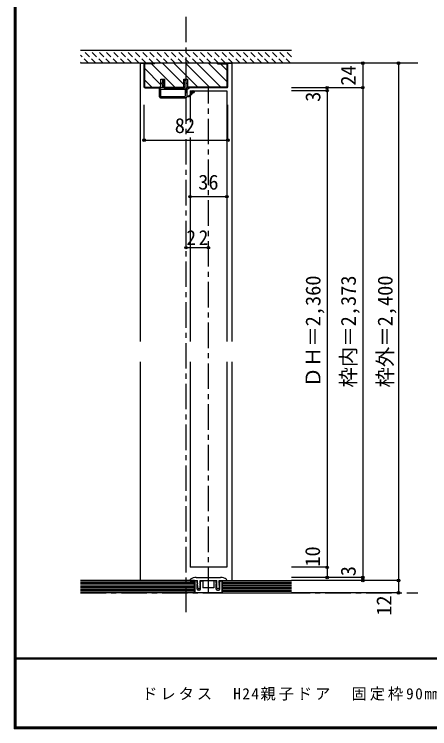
# Model space of a CAD drawing. Units: millimetres at full size, sheet at 1:5; details may follow other scales. Extents: x -973 to 977, y -718 to 696.
# Drawn here: x -973 to -566, y -701 to 0 of the extents above; entities that cross this region are included whole.
import ezdxf
from ezdxf.enums import TextEntityAlignment as Align

# ---------------------------------------------------------------- set-up
doc = ezdxf.new("R2010")
doc.units = ezdxf.units.MM
doc.header["$LTSCALE"] = 5
doc.header["$PDMODE"] = 32
doc.header["$PDSIZE"] = 2.5
doc.linetypes.add('CHAIN1', pattern=[8, 5, -1, 1, -1])
doc.linetypes.add('DASHED1', pattern=[1.8, 1.2, -0.6])
for name, color, linetype in [('0-0_補助線', 7, 'Continuous'), ('0-1_通り芯', 4, 'CHAIN1'), ('0-3_仕上げ', 7, 'Continuous'), ('0-4_枠', 3, 'Continuous'), ('0-6_扉', 6, 'Continuous'), ('0-7_金物', 7, 'Continuous'), ('0-B_寸法', 4, 'Continuous'), ('0-C_ハッチ', 4, 'DASHED1'), ('F-1_枠', 6, 'Continuous'), ('F-A_文字', 7, 'Continuous')]:
    doc.layers.add(name, color=color, linetype=linetype)
doc.styles.add('ＭＳ ゴシック', font='')
doc.styles.get('ＭＳ ゴシック').set_extended_font_data('MS Gothic')

# ---------------------------------------------------------------- blocks, each defined once
blk = doc.blocks.new('2')
at = {"layer": '0-0_補助線'}
for p, q in [((-9.846, -9.622), (-9.846, 15.078)), ((-8.846, 16.078), (0.354, 16.078)), ((-8.846, 15.878), (0.637, 15.878)), ((-8.446, 14.378), (-8.446, -8.922)), ((-8.146, 14.678), (-1.546, 14.678)), ((-1.246, 14.378), (-1.246, -8.922)), ((0.154, 11.653), (2.154, 11.653)), ((0.154, 11.653), (0.154, -8.497)), ((2.154, 10.953), (2.154, 11.653)), ((3.154, 11.653), (2.512, 10.83)), ((3.154, 11.653), (6.154, 11.653)), ((4.154, 13.753), (4.154, 13.053)), ((5.154, 13.053), (4.512, 13.876)), ((7.154, 13.053), (5.154, 13.053)), ((6.154, 10.953), (6.154, 11.653)), ((7.558, 12.258), (6.516, 10.835)), ((-1.48, -10.622), (-8.846, -10.622)), ((-1.546, -9.222), (-8.146, -9.222)), ((-1.189, -10.85), (-0.732, -12.694)), ((0.354, -12.922), (-0.441, -12.922)), ((0.154, -8.497), (2.154, -8.497)), ((4.154, -9.897), (0.154, -9.897)), ((0.154, -9.897), (0.154, -10.622)), ((0.154, -10.622), (0.645, -12.548)), ((2.154, -7.797), (2.154, -8.497)), ((3.154, -8.497), (2.512, -7.674)), ((3.154, -8.497), (6.154, -8.497)), ((4.154, -10.597), (4.154, -9.897)), ((5.154, -9.897), (4.512, -10.72)), ((7.154, -9.897), (5.154, -9.897)), ((6.154, -7.797), (6.154, -8.497)), ((7.558, -9.101), (6.516, -7.679))]:
    blk.add_line(p, q, dxfattribs=at)
for points in [[(-9.646, 15.078), (-9.646, -9.622), (-9.846, -9.622)], [(4.154, 13.053), (0.154, 13.053), (0.649, 15.723)]]:
    blk.add_lwpolyline(points, dxfattribs=at)
for centre, radius, start, end in [((-8.846, 15.078), 1, 90, 180), ((-8.846, 15.078), 0.8, 90, 180), ((-8.146, 14.378), 0.3, 90, 180), ((-1.546, 14.378), 0.3, 0, 90), ((0.354, 15.778), 0.3, 349.49875, 90), ((2.354, 10.953), 0.2, 180, 322.03043), ((4.354, 13.753), 0.2, 37.96957, 180), ((6.354, 10.953), 0.2, 180, 323.78053), ((7.154, 12.553), 0.5, 323.78053, 90), ((-8.846, -9.622), 1, 180, 270), ((-2.846, -10.72), 6, 179.06153, 259.29815), ((-8.146, -8.922), 0.3, 180, 270), ((-2.846, -10.72), 5.3, 178.93757, 259.29815), ((-1.546, -8.922), 0.3, 270, 0), ((-1.48, -10.922), 0.3, 13.9282, 90), ((-0.441, -12.622), 0.3, 193.9282, 270), ((0.354, -12.622), 0.3, 270, 14.29438), ((2.354, -7.797), 0.2, 37.96957, 180), ((4.354, -10.597), 0.2, 180, 322.03043), ((6.354, -7.797), 0.2, 36.21947, 180), ((7.154, -9.397), 0.5, 270, 36.21947), ((-3.896, -16.272), 0.35, 259.29815, 79.29815)]:
    blk.add_arc(centre, radius, start, end, dxfattribs=at)
blk.add_point((-3.896, -16.622), dxfattribs=at)

msp = doc.modelspace()

# ---------------------------------------------------------------- linework, layer by layer
at = {"layer": '0-1_通り芯'}
for p, q in [((-804.976, -2.5), (-804.976, -586.514)), ((-701.619, -48), (-908.333, -48)), ((-577.619, -48), (-908.333, -48)), ((-782.976, -567.5), (-782.976, -72)), ((-908.333, -567.5), (-577.619, -567.5))]:
    msp.add_line(p, q, dxfattribs=at)
at = {"layer": '0-3_仕上げ', "color": 2}
for p, q in [((-796.476, -555.5), (-908.333, -555.5)), ((-796.476, -567.5), (-796.476, -555.5)), ((-769.476, -567.5), (-769.476, -555.5)), ((-769.476, -555.5), (-701.619, -555.5)), ((-796.476, -567.5), (-908.333, -567.5)), ((-769.476, -567.5), (-701.619, -567.5))]:
    msp.add_line(p, q, dxfattribs=at)
at = {"layer": '0-3_仕上げ'}
for p, q in [((-796.476, -557), (-908.333, -557)), ((-796.476, -558.5), (-908.333, -558.5)), ((-796.476, -560), (-908.333, -560)), ((-769.476, -557), (-701.619, -557)), ((-769.476, -558.5), (-701.619, -558.5)), ((-769.476, -560), (-701.619, -560)), ((-796.476, -561.5), (-908.333, -561.5)), ((-796.476, -563), (-908.333, -563)), ((-796.476, -564.5), (-908.333, -564.5)), ((-796.476, -566), (-908.333, -566)), ((-769.476, -561.5), (-701.619, -561.5)), ((-769.476, -563), (-701.619, -563)), ((-769.476, -564.5), (-701.619, -564.5)), ((-769.476, -566), (-701.619, -566))]:
    msp.add_line(p, q, dxfattribs=at)
at = {"layer": '0-4_枠', "color": 4}
for p, q in [((-845.976, -48), (-849.976, -48)), ((-849.976, -48), (-849.976, -321)), ((-763.976, -48), (-759.976, -48)), ((-759.976, -48), (-759.976, -321)), ((-849.976, -341), (-849.976, -555.5)), ((-759.976, -341), (-759.976, -555.5))]:
    msp.add_line(p, q, dxfattribs=at)
at = {"layer": '0-4_枠'}
for p, q in [((-763.976, -48), (-845.976, -48)), ((-845.476, -71.086), (-845.476, -48.5)), ((-835.976, -48.5), (-845.476, -48.5)), ((-835.976, -48.5), (-835.976, -48)), ((-773.976, -48.5), (-773.976, -48)), ((-773.976, -48.5), (-764.476, -48.5)), ((-764.476, -71.086), (-764.476, -48.5)), ((-829.476, -63.5), (-825.776, -63.5)), ((-829.476, -72), (-829.476, -63.5)), ((-825.776, -72), (-825.776, -63.5)), ((-807.176, -72), (-807.176, -63.5)), ((-845.062, -71.5), (-845.476, -71.086)), ((-845.269, -72), (-829.476, -72)), ((-845.062, -71.5), (-829.476, -71.5)), ((-825.776, -71.5), (-807.176, -71.5)), ((-825.776, -72), (-807.176, -72)), ((-764.89, -71.5), (-803.476, -71.5)), ((-764.683, -72), (-803.476, -72)), ((-764.89, -71.5), (-764.476, -71.086))]:
    msp.add_line(p, q, dxfattribs=at)
for points in [[(-845.269, -72), (-845.976, -71.293), (-845.976, -48)], [(-764.683, -72), (-763.976, -71.293), (-763.976, -48)], [(-807.176, -63.5), (-803.476, -63.5), (-803.476, -72)]]:
    msp.add_lwpolyline(points, dxfattribs=at)
at = {"layer": '0-6_扉'}
for p, q in [((-800.976, -75), (-800.976, -105.69)), ((-800.976, -75), (-764.976, -75)), ((-764.976, -75), (-764.976, -321)), ((-800.976, -120.922), (-800.976, -321)), ((-800.976, -341), (-800.976, -542.5)), ((-764.976, -341), (-764.976, -542.5)), ((-764.976, -542.5), (-800.976, -542.5))]:
    msp.add_line(p, q, dxfattribs=at)
at = {"layer": '0-7_金物'}
for p, q in [((-794.976, -552.5), (-770.976, -552.5)), ((-800.976, -555.5), (-800.976, -555.017)), ((-800.976, -555.5), (-793.626, -555.5)), ((-796.476, -567.5), (-796.476, -555.8)), ((-795.026, -555.8), (-796.476, -555.8)), ((-796.376, -555.8), (-796.376, -567.5)), ((-794.026, -558.05), (-794.026, -556.8)), ((-794.026, -558.05), (-793.819, -558.396)), ((-794.026, -559.05), (-793.819, -558.704)), ((-794.026, -563.8), (-794.026, -559.05)), ((-793.626, -558.5), (-793.833, -558.846)), ((-793.626, -559.5), (-793.833, -559.154)), ((-793.626, -560), (-793.833, -560.346)), ((-793.626, -561), (-793.833, -560.654)), ((-793.626, -558.5), (-793.626, -555.5)), ((-793.626, -560), (-793.626, -559.5)), ((-791.126, -555.5), (-774.826, -555.5)), ((-791.126, -558.5), (-791.126, -555.5)), ((-791.126, -558.5), (-790.919, -558.846)), ((-791.126, -560), (-790.919, -560.346)), ((-791.126, -561), (-790.919, -560.654)), ((-790.726, -558.05), (-790.933, -558.396)), ((-790.726, -559.05), (-790.933, -558.704)), ((-790.726, -558.05), (-790.726, -556.8)), ((-790.726, -563.8), (-790.726, -559.05)), ((-789.726, -555.8), (-788.376, -555.8)), ((-788.376, -555.8), (-788.376, -562.5)), ((-777.576, -555.8), (-777.576, -562.5)), ((-776.226, -555.8), (-777.576, -555.8)), ((-775.226, -558.05), (-775.226, -556.8)), ((-775.226, -558.05), (-775.019, -558.396)), ((-775.226, -559.05), (-775.019, -558.704)), ((-775.226, -563.8), (-775.226, -559.05)), ((-774.826, -558.5), (-775.033, -558.846)), ((-774.826, -560), (-775.033, -560.346)), ((-774.826, -561), (-775.033, -560.654)), ((-774.826, -558.5), (-774.826, -555.5)), ((-772.326, -555.5), (-764.976, -555.5)), ((-772.326, -558.5), (-772.326, -555.5)), ((-772.326, -558.5), (-772.119, -558.846)), ((-772.326, -559.5), (-772.119, -559.154)), ((-772.326, -560), (-772.326, -559.5)), ((-772.326, -560), (-772.119, -560.346)), ((-772.326, -561), (-772.119, -560.654)), ((-771.926, -558.05), (-772.133, -558.396)), ((-771.926, -559.05), (-772.133, -558.704)), ((-771.926, -558.05), (-771.926, -556.8)), ((-771.926, -563.8), (-771.926, -559.05)), ((-770.926, -555.8), (-769.476, -555.8)), ((-769.576, -555.8), (-769.576, -567.5)), ((-769.476, -567.5), (-769.476, -555.8)), ((-764.976, -555.5), (-764.976, -555.017)), ((-769.476, -567.5), (-796.476, -567.5)), ((-793.626, -561.5), (-793.833, -561.846)), ((-792.743, -563.34), (-793.796, -562.204)), ((-793.626, -561), (-793.626, -561.5)), ((-791.726, -564.8), (-793.026, -564.8)), ((-792.009, -563.34), (-790.956, -562.204)), ((-791.126, -561.5), (-791.126, -561)), ((-791.126, -561.5), (-790.919, -561.846)), ((-783.476, -562.5), (-788.376, -562.5)), ((-782.976, -563), (-783.476, -562.5)), ((-782.976, -563), (-782.476, -562.5)), ((-777.576, -562.5), (-782.476, -562.5)), ((-774.826, -561.5), (-775.033, -561.846)), ((-773.943, -563.34), (-774.996, -562.204)), ((-774.826, -561.5), (-774.826, -561)), ((-774.226, -564.8), (-772.926, -564.8)), ((-773.209, -563.34), (-772.156, -562.204)), ((-772.326, -561), (-772.326, -561.5)), ((-772.326, -561.5), (-772.119, -561.846))]:
    msp.add_line(p, q, dxfattribs=at)
for points in [[(-791.126, -560), (-791.126, -559.5), (-790.919, -559.154)], [(-774.826, -560), (-774.826, -559.5), (-775.033, -559.154)]]:
    msp.add_lwpolyline(points, dxfattribs=at)
for centre, radius, start, end in [((-794.976, -562.5), 10, 90, 123.74899), ((-770.976, -562.5), 10, 56.25101, 90), ((-799.976, -555.017), 1, 123.74899, 180), ((-795.026, -556.8), 1, 0, 90), ((-793.576, -559), 0.3, 149.05365, 210.94635), ((-793.576, -560.5), 0.3, 149.05365, 210.94635), ((-794.076, -558.55), 0.3, 329.05368, 30.94635), ((-790.676, -558.55), 0.3, 149.05365, 210.94632), ((-791.176, -559), 0.3, 329.05365, 30.94632), ((-791.176, -560.5), 0.3, 329.05365, 30.94632), ((-789.726, -556.8), 1, 90, 180), ((-776.226, -556.8), 1, 0, 90), ((-774.776, -559), 0.3, 149.05366, 210.94634), ((-774.776, -560.5), 0.3, 149.05366, 210.94634), ((-775.276, -558.55), 0.3, 329.05368, 30.94635), ((-771.876, -558.55), 0.3, 149.05365, 210.94632), ((-772.376, -559), 0.3, 329.05365, 30.94635), ((-772.376, -560.5), 0.3, 329.05365, 30.94635), ((-770.926, -556.8), 1, 90, 180), ((-765.976, -555.017), 1, 0, 56.25101), ((-793.026, -563.8), 1, 180, 270), ((-793.576, -562), 0.3, 149.05362, 222.83826), ((-792.376, -563), 0.5, 222.83826, 317.16174), ((-791.726, -563.8), 1, 270, 0), ((-791.176, -562), 0.3, 317.16174, 30.94632), ((-774.226, -563.8), 1, 180, 270), ((-774.776, -562), 0.3, 149.0537, 222.83827), ((-773.576, -563), 0.5, 222.83827, 317.16174), ((-772.926, -563.8), 1, 270, 0), ((-772.376, -562), 0.3, 317.16174, 30.94638)]:
    msp.add_arc(centre, radius, start, end, dxfattribs=at)
at = {"layer": '0-B_寸法', "color": 2}
for p, q in [((-701.619, -35.5), (-908.333, -35.5)), ((-701.619, -48), (-908.333, -48))]:
    msp.add_line(p, q, dxfattribs=at)
at = {"layer": '0-B_寸法', "linetype": 'DASHED1'}
for p, q in [((-900.447, -48), (-908.333, -40.114)), ((-893.376, -48), (-905.876, -35.5)), ((-886.305, -48), (-898.805, -35.5)), ((-879.234, -48), (-891.734, -35.5)), ((-872.163, -48), (-884.663, -35.5)), ((-865.092, -48), (-877.592, -35.5)), ((-858.021, -48), (-870.521, -35.5)), ((-850.95, -48), (-863.45, -35.5)), ((-843.879, -48), (-856.379, -35.5)), ((-836.808, -48), (-849.308, -35.5)), ((-829.736, -48), (-842.236, -35.5)), ((-822.665, -48), (-835.165, -35.5)), ((-815.594, -48), (-828.094, -35.5)), ((-808.523, -48), (-821.023, -35.5)), ((-801.452, -48), (-813.952, -35.5)), ((-794.381, -48), (-806.881, -35.5)), ((-787.31, -48), (-799.81, -35.5)), ((-780.239, -48), (-792.739, -35.5)), ((-773.168, -48), (-785.668, -35.5)), ((-766.097, -48), (-778.597, -35.5)), ((-759.026, -48), (-771.526, -35.5)), ((-751.955, -48), (-764.455, -35.5)), ((-744.884, -48), (-757.384, -35.5)), ((-737.813, -48), (-750.313, -35.5)), ((-730.742, -48), (-743.242, -35.5)), ((-723.67, -48), (-736.17, -35.5)), ((-716.599, -48), (-729.099, -35.5)), ((-709.528, -48), (-722.028, -35.5)), ((-702.457, -48), (-714.957, -35.5)), ((-701.619, -41.767), (-707.886, -35.5)), ((-907.518, -48), (-908.333, -47.185))]:
    msp.add_line(p, q, dxfattribs=at)
at = {"layer": '0-B_寸法'}
for p, q in [((-845.976, -48), (-849.976, -48)), ((-849.976, -48), (-845.976, -48)), ((-849.976, -48), (-845.976, -48)), ((-763.976, -48), (-759.976, -48)), ((-759.976, -48), (-763.976, -48)), ((-759.976, -48), (-763.976, -48)), ((-596.619, -48), (-701.619, -48)), ((-631.619, -48), (-631.619, -555.5)), ((-596.619, -48), (-596.619, -567.5)), ((-631.619, -72), (-701.619, -72)), ((-666.619, -75), (-701.619, -75)), ((-666.619, -72), (-666.619, -552.5)), ((-845.976, -123.422), (-845.976, -88.9)), ((-763.976, -123.422), (-763.976, -88.9)), ((-845.976, -123.422), (-763.976, -123.422)), ((-800.976, -178.882), (-764.976, -178.882)), ((-804.976, -228.882), (-782.976, -228.882)), ((-666.619, -542.5), (-701.619, -542.5)), ((-631.619, -552.5), (-701.619, -552.5)), ((-596.619, -555.5), (-701.619, -555.5)), ((-596.619, -567.5), (-701.619, -567.5))]:
    msp.add_line(p, q, dxfattribs=at)
at = {"layer": '0-B_寸法', "color": 3}
msp.add_line((-763.976, -48), (-845.976, -48), dxfattribs=at)
msp.add_line((-763.976, -48), (-845.976, -48), dxfattribs=at)
msp.add_line((-763.976, -48), (-845.976, -48), dxfattribs=at)
at = {"layer": '0-B_寸法', "color": 7}
for p in [(-631.619, -48), (-596.619, -48), (-666.619, -72), (-666.619, -75), (-631.619, -72), (-845.976, -123.422), (-763.976, -123.422), (-800.976, -178.882), (-764.976, -178.882), (-804.976, -228.882), (-782.976, -228.882), (-666.619, -542.5), (-666.619, -552.5), (-631.619, -552.5), (-631.619, -555.5), (-596.619, -555.5), (-596.619, -567.5)]:
    msp.add_point(p, dxfattribs=at)
at = {"layer": '0-C_ハッチ', "linetype": 'Continuous'}
for p, q in [((-838.947, -48.5), (-815.947, -71.5)), ((-828.133, -48), (-807.176, -68.957)), ((-816.819, -48), (-793.319, -71.5)), ((-805.505, -48), (-782.005, -71.5)), ((-794.192, -48), (-770.692, -71.5)), ((-782.878, -48), (-764.476, -66.402)), ((-771.064, -48.5), (-764.476, -55.088)), ((-845.476, -53.284), (-829.476, -69.284)), ((-845.476, -64.598), (-838.574, -71.5))]:
    msp.add_line(p, q, dxfattribs=at)
at = {"layer": 'F-1_枠'}
for p, q in [((-973.347, 695.833), (-973.347, -700.833)), ((-972.514, 695.833), (-972.514, -700.833)), ((-971.68, 695.833), (-971.68, -700.833)), ((976.653, -631.667), (-973.347, -631.667)), ((976.653, -632.5), (-973.347, -632.5)), ((976.653, -699.167), (-973.347, -699.167)), ((976.653, -700), (-973.347, -700)), ((976.653, -700.833), (-973.347, -700.833))]:
    msp.add_line(p, q, dxfattribs=at)

# ---------------------------------------------------------------- block references
at = {"layer": '0-0_補助線', "rotation": 90}
msp.add_blockref('2', (-814.898, -72.154), dxfattribs=at)

# ---------------------------------------------------------------- texts
at = {"layer": '0-B_寸法', "color": 7, "style": 'ＭＳ ゴシック'}
for s, p in [('24', (-634.119, -70)), ('3', (-668.782, -85.885)), ('ＤＨ＝2,360', (-668.656, -366.107)), ('枠内＝2,373', (-633.976, -366.107)), ('枠外＝2,400', (-597.962, -366.107)), ('10', (-669.119, -541.875)), ('3', (-634.119, -551.25)), ('12', (-599.119, -590.041))]:
    msp.add_text(s, height=14.66, rotation=90, dxfattribs=at).set_placement(p, align=Align.BOTTOM_LEFT)
for s, p in [('82', (-815.976, -120.922)), ('36', (-792.976, -176.382))]:
    msp.add_text(s, height=14.66, dxfattribs=at).set_placement(p, align=Align.BOTTOM_LEFT)
at = {"layer": '0-B_寸法', "color": 7, "insert": (-804.601, -226.382), "char_height": 14.66, "attachment_point": 7, "style": 'ＭＳ ゴシック'}
msp.add_mtext('\\T1.27;\\W0.95;22', dxfattribs=at)
at = {"layer": 'F-A_文字', "insert": (-847.938, -673.333), "char_height": 11, "attachment_point": 7, "style": 'ＭＳ ゴシック'}
msp.add_mtext('\\T1.19;ドレタス\u3000H24親子ドア\u3000固定枠90㎜幅\u3000通気仕様\u30003方枠＋樹脂下枠', dxfattribs=at)

doc.saveas('drawing.dxf')
